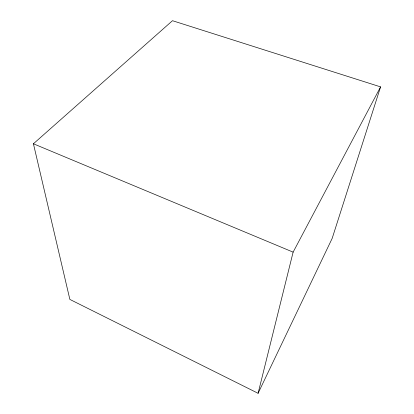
<?xml version="1.0" encoding="UTF-8"?>
<svg xmlns="http://www.w3.org/2000/svg" width="414" height="414" viewBox="0 0 414 414"><rect width="100%" height="100%" fill="white"/><g stroke="black" fill="none" stroke-linecap="round" stroke-linejoin="round"><path stroke-width="0.62" d="M258.093 393.3L293.122 252.136L380.58 86.878L172.483 20.7L33.42 143.777L69.862 299.415L258.093 393.3L332.188 238.345L380.58 86.878M33.42 143.777L293.122 252.136"/></g></svg>
